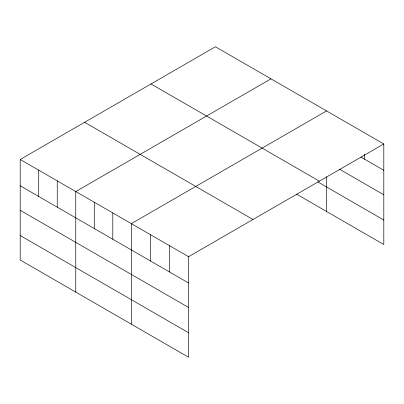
<?xml version="1.0" encoding="UTF-8"?>
<svg xmlns="http://www.w3.org/2000/svg" width="404" height="404" viewBox="0 0 404 404"><rect width="100%" height="100%" fill="white"/><g stroke="black" fill="none" stroke-linecap="round" stroke-linejoin="round"><path stroke-width="0.61" d="M383.8 143.976L188.577 256.686L188.577 357.237L20.2 260.024L20.2 159.479L215.423 46.763L383.8 143.976L383.8 244.521L296.592 194.173M270.988 78.846L75.765 191.557L75.765 292.107M326.553 110.923L131.325 223.634L131.325 324.185M360.903 157.055L383.8 170.276M339.638 169.281L383.8 194.779M151 83.961L319.377 181.169M317.837 181.936L383.8 220.023M84.623 122.281L253 219.493M20.2 159.479L188.577 256.686M20.2 185.779L188.577 282.987M20.2 210.282L188.577 307.489M20.2 235.522L188.577 332.734M364.716 154.247L364.716 159.257M326.553 176.871L326.553 211.474M169.493 245.667L169.493 271.973M150.409 234.653L150.409 260.954M112.807 212.943L112.807 239.244M94.283 202.247L94.283 228.553M57.242 180.861L57.242 207.166M38.723 170.17L38.723 196.47"/></g></svg>
